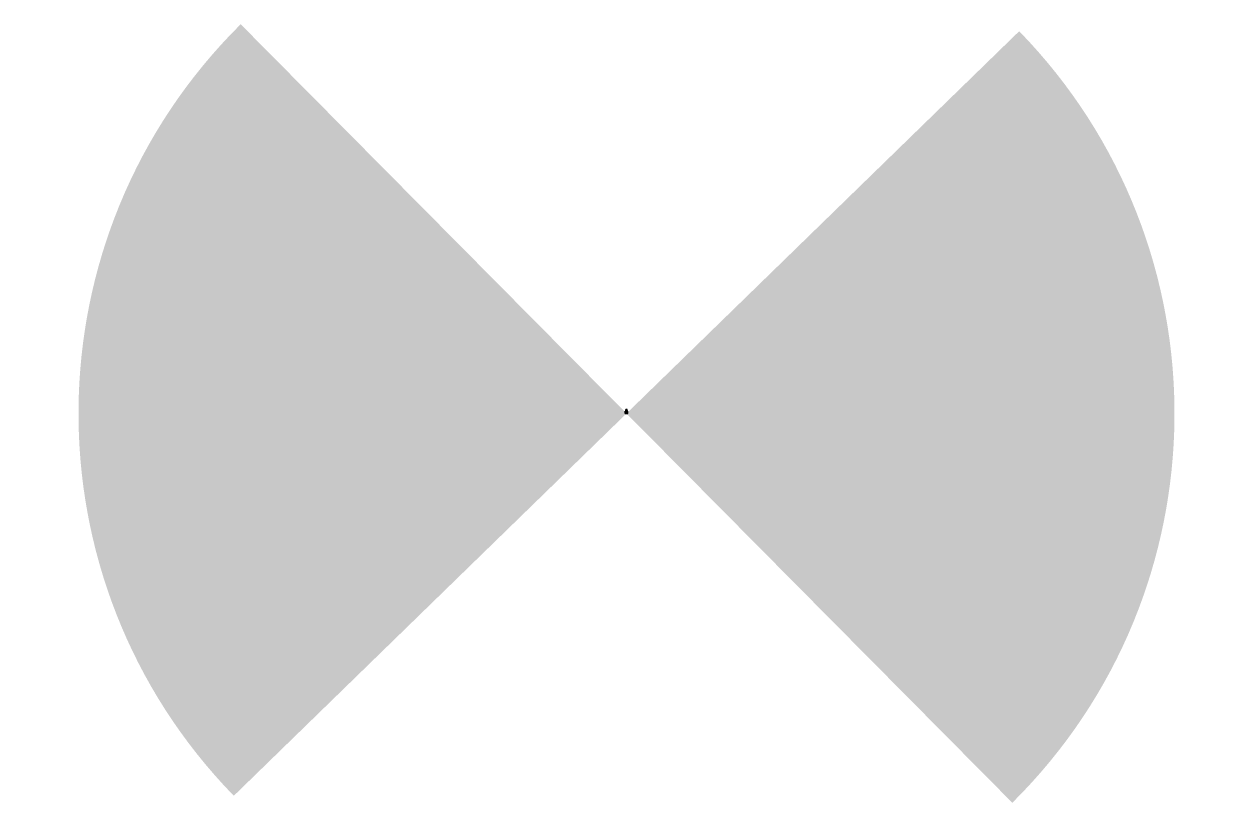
# Model space of a CAD drawing. Header units: metres. Extents: x -16 to 65907, y -5261 to 15511.
# Drawn here: x -15.62 to 15.62, y -10.09 to 10.09 of the extents above; entities that cross this region are included whole.
import ezdxf

# ---------------------------------------------------------------- set-up
doc = ezdxf.new("R2010")
doc.units = ezdxf.units.M
for name, color, linetype in [('BC-ELEC_WIRING', 200, 'Continuous'), ('BC-GREYCOLOR', 8, 'Continuous'), ('BC-JOINERY', 93, 'Continuous'), ('BC-WALLS', 1, 'Continuous'), ('BC-WHITECOLOR', 7, 'Continuous')]:
    doc.layers.add(name, color=color, linetype=linetype)
doc.layers.get('BC-ELEC_WIRING').off()

# ---------------------------------------------------------------- blocks, each defined once
blk = doc.blocks.new('BC-JN-FRAME-CENTER')
at = {"layer": 'BC-GREYCOLOR'}
for points, knots in [([(2.8, 6.2), (2.6, 5.8), (1.3, 3.7), (-1.1, 2.9), (-3.1, 2.3)], [3.454414, 3.454414, 3.454414, 3.454414, 5.128883, 10.935535, 10.935535, 10.935535, 10.935535]), ([(-3.1, 3.9), (-2.8, 3.2), (-2.2, 1.9), (-1.6, 0.6), (-1.4, 0)], [6.415351, 6.415351, 6.415351, 6.415351, 8.781453, 10.647667, 10.647667, 10.647667, 10.647667]), ([(0.6, 10), (0.4, 9.2), (0, 7.7), (-1.2, 6.8), (-1.9, 6.5)], [1.300718, 1.300718, 1.300718, 1.300718, 3.723135, 5.971251, 5.971251, 5.971251, 5.971251]), ([(-1.9, 8.8), (-1.4, 7.5), (-0.2, 4.4), (1.4, 1.6), (2.3, 0)], [2.093684, 2.093684, 2.093684, 2.093684, 6.327699, 11.827223, 11.827223, 11.827223, 11.827223]), ([(-0.8, 10), (-0.2, 9.3), (0.7, 8.3), (1.6, 7.3), (1.9, 7)], [1.597578, 1.597578, 1.597578, 1.597578, 4.333948, 5.589722, 5.589722, 5.589722, 5.589722])]:
    blk.add_open_spline(points, degree=3, knots=knots, dxfattribs=at)
for points in [[(-2.4, 6.2), (-2.6, 6.2), (-2.9, 6.1), (-3.1, 6)], [(1.9, 0), (2.4, 0.4), (2.8, 0.8), (3.1, 1.3)], [(2.6, 6.2), (2.8, 6.1), (3, 5.9), (3.1, 5.8)]]:
    blk.add_open_spline(points, degree=3, dxfattribs=at)
at = {"layer": 'BC-JOINERY'}
for p, q in [((-3.1, 0), (-3.1, 6.2)), ((-3.1, 6.2), (-1.9, 6.2)), ((-3.1, 0), (3.1, 0)), ((-1.9, 6.2), (-1.9, 10)), ((1.9, 10), (-1.9, 10)), ((1.9, 6.2), (1.9, 10)), ((3.1, 6.2), (1.9, 6.2)), ((3.1, 0), (3.1, 6.2)), ((3.1, 6.2), (3.1, 6.2)), ((3.1, 6.2), (3.1, 6.2))]:
    blk.add_line(p, q, dxfattribs=at)
blk = doc.blocks.new('ele_ceiling')
at = {"layer": 'BC-WALLS'}
h = blk.add_hatch(color=256, dxfattribs=at)
edge = h.paths.add_edge_path()
edge.add_ellipse((0, 0), major_axis=(-10.047, 10.047), ratio=1, start_angle=179.7537, end_angle=269.2233)
edge.add_line((10.182, 9.91), (0, 0))
edge.add_line((0, 0), (10.003, -10.09))
edge = h.paths.add_edge_path()
edge.add_line((0, 0), (-10.003, 10.09))
edge.add_ellipse((0, 0), major_axis=(-10.047, 10.047), ratio=1, start_angle=-0.2463, end_angle=89.2233)
edge.add_line((-10.182, -9.91), (0, 0))

msp = doc.modelspace()

# ---------------------------------------------------------------- block references
at = {"layer": 'BC-ELEC_WIRING', "linetype": 'Continuous'}
msp.add_blockref('ele_ceiling', (0, 0), dxfattribs=at)
at = {"layer": 'BC-WHITECOLOR', "xscale": 0.01, "yscale": 0.01, "zscale": 0.01}
msp.add_blockref('BC-JN-FRAME-CENTER', (0, 0), dxfattribs=at)

doc.saveas('drawing.dxf')
